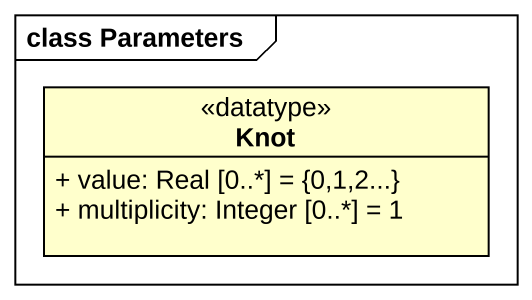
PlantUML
@startuml
mainframe class Parameters
hide circle
hide empty members
skinparam classAttributeIconSize 0
class Knot <<datatype>> {
  + value: Real [0..*] = {0,1,2...}
  + multiplicity: Integer [0..*] = 1
}
@enduml
